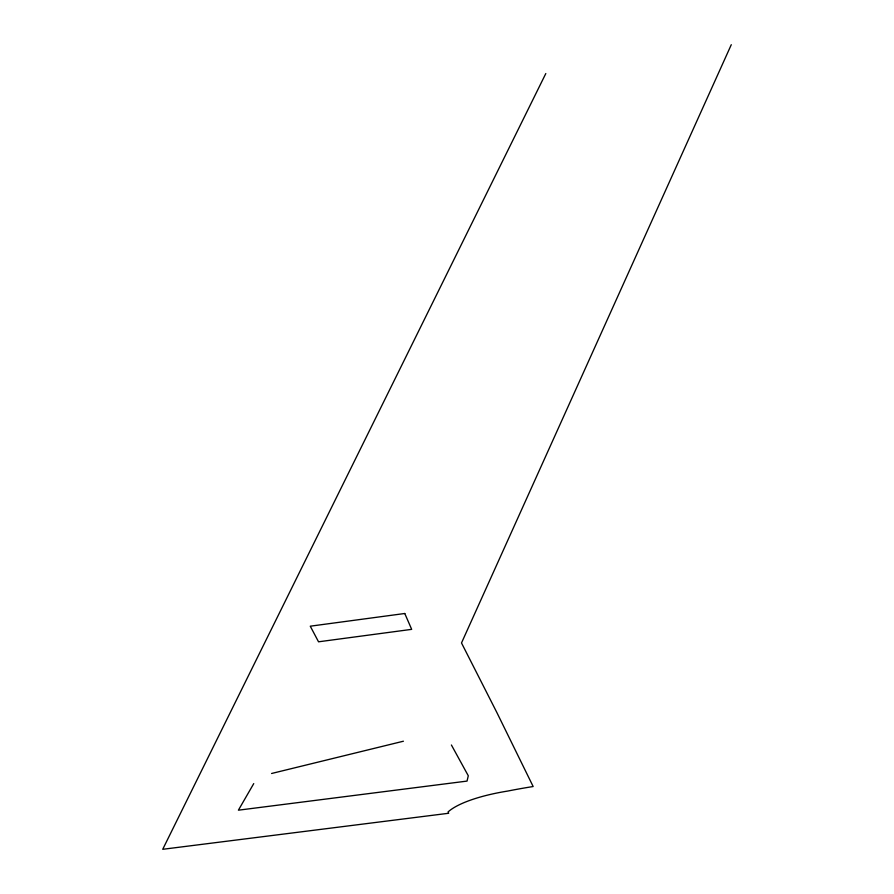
<?xml version="1.0" encoding="UTF-8"?>
<svg xmlns="http://www.w3.org/2000/svg" width="894" height="894" viewBox="0 0 894 894"><rect width="100%" height="100%" fill="white"/><g stroke="black" fill="none" stroke-linecap="round" stroke-linejoin="round"><path stroke-width="1.34" d="M731.281 44.7L461.505 642.954L496.919 712.63L533.159 786.53A207.162 56.322 -6.1 0 0 507.814 791.045A83.164 23.467 -5.9 0 0 448.05 811.953L448.687 813.261L162.719 849.3L545.809 73.543M253.74 783.602L238.396 810.188L467.037 781.088L468.288 775.769L451.403 744.993M271.586 773.489L403.417 741.215M404.77 613.496L310.263 626.191L318.532 641.803L411.676 629.354L404.77 613.496"/></g></svg>
